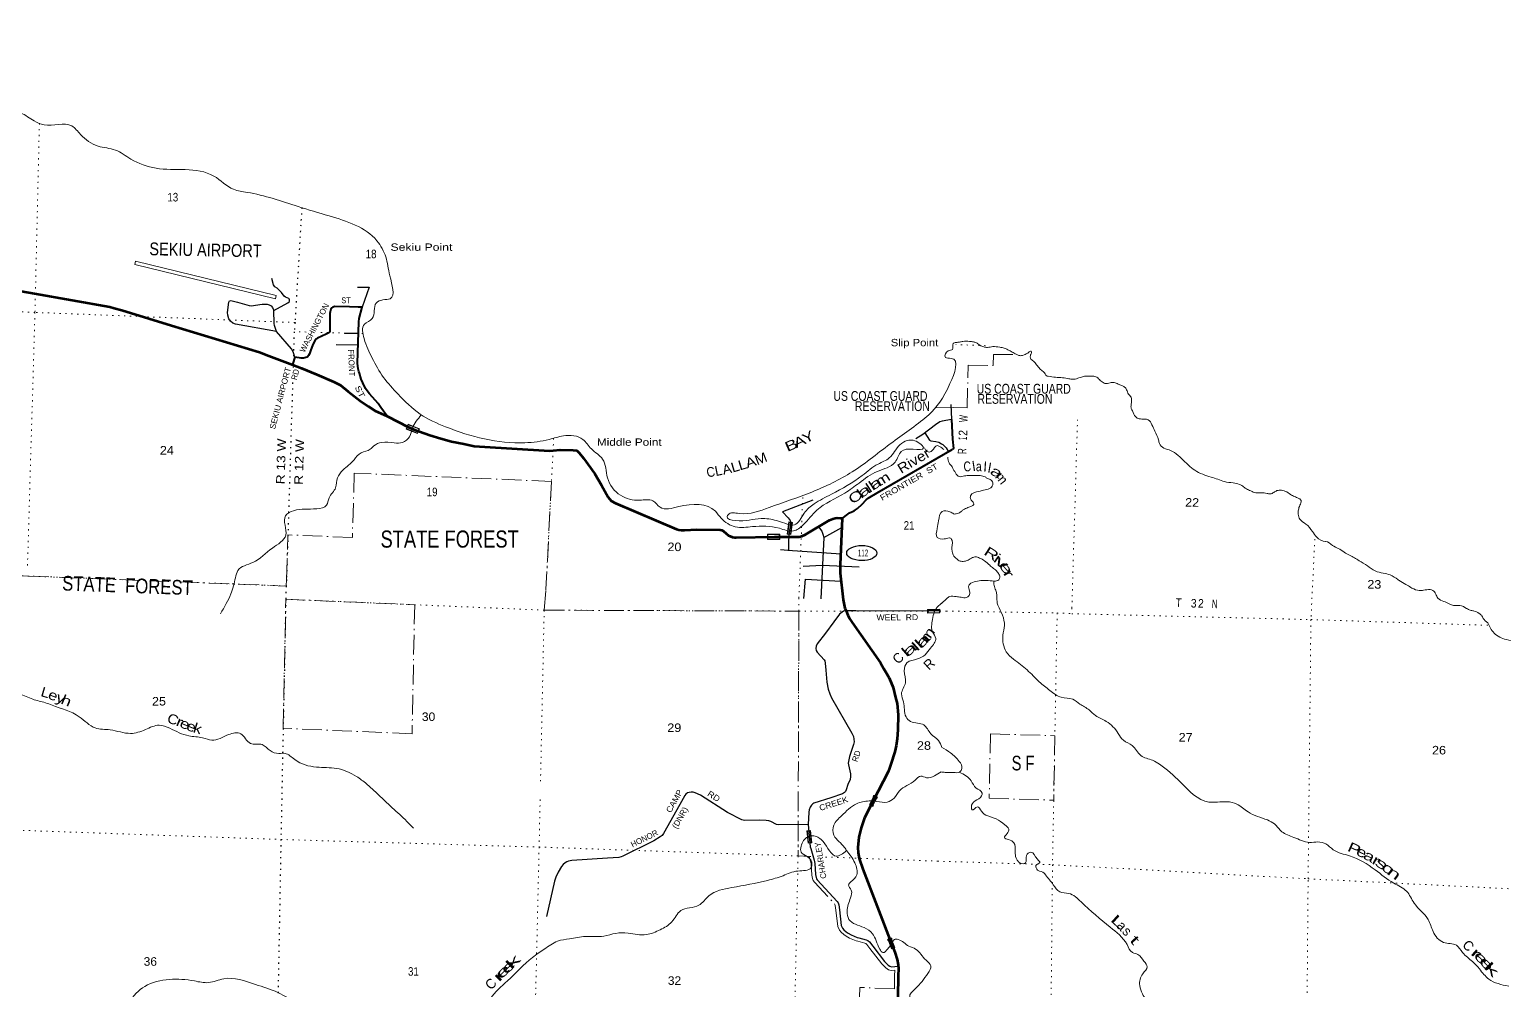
# Model space of a CAD drawing. Header units: feet. Extents: x -955330 to -733631, y 195788 to 387588.
# Drawn here: x -816808 to -786632, y 281840 to 301494 of the extents above; entities that cross this region are included whole.
import ezdxf
from ezdxf.enums import TextEntityAlignment as Align

# ---------------------------------------------------------------- set-up
doc = ezdxf.new("R2010")
doc.units = ezdxf.units.FT
doc.header["$LTSCALE"] = 80
doc.header["$PDMODE"] = 32
doc.header["$PDSIZE"] = 40
doc.linetypes.add('DOT_DASHED', pattern=[7.7, 5, -1.2, 0.3, -1.2])
doc.linetypes.add('DOTTED', pattern=[1.5, 0.3, -1.2])
for name, color, linetype, lineweight in [('17', 7, 'Continuous', 25), ('23', 7, 'Continuous', 70), ('26', 7, 'Continuous', 40), ('29', 7, 'Continuous', 25), ('30', 7, 'Continuous', 35), ('31', 7, 'Continuous', 13), ('36', 7, 'Continuous', 13), ('39', 7, 'Continuous', 13), ('41', 7, 'Continuous', 13), ('44', 7, 'DOT_DASHED', 13), ('59', 7, 'Continuous', 13), ('6', 7, 'DOTTED', 25), ('7', 7, 'DOTTED', 13)]:
    doc.layers.add(name, color=color, linetype=linetype, lineweight=lineweight)
doc.layers.add('27', color=7, linetype='Continuous')
doc.layers.add('42', color=7, linetype='Continuous')

msp = doc.modelspace()

# ---------------------------------------------------------------- linework, layer by layer
at = {"layer": '17'}
msp.add_ellipse((-799769.91, 290775.41), major_axis=(309.24, -1), ratio=0.500121, dxfattribs=at)
at = {"layer": '23'}
for points in [[(-818391.9, 296384.37), (-816707.36, 296088.96), (-815163.14, 295816.43), (-815076.62, 295789.79), (-814918.88, 295744.91), (-813904.33, 295432.96), (-812101.66, 294886.48), (-811909.48, 294811.78), (-811420.03, 294627.15)], [(-811420.03, 294627.15), (-811240.7, 294559.5), (-810928.61, 294427.75), (-810574.5, 294278.97), (-810441.05, 294214.81), (-810281.78, 294084.96), (-810039.43, 293894), (-809868.29, 293775.26), (-809728.92, 293688.7), (-809489.32, 293575.49), (-809487.2, 293574.42)], [(-809487.2, 293574.42), (-809047.54, 293352.08), (-808906.07, 293291.79), (-808821.4, 293260.51), (-808610.79, 293189.24), (-808387.6, 293118.86), (-808165.71, 293061.05), (-807918.62, 293009.43), (-807703.63, 292966.65), (-807595.14, 292954.36), (-806164.49, 292868.27), (-806085.04, 292872.91), (-805945.27, 292886.23), (-805676.04, 292884.5), (-805605.84, 292872.91), (-805552.06, 292829.4), (-805463.42, 292720.44), (-805231.67, 292400.34), (-805097.09, 292165.11), (-804960.69, 291919.73), (-804897.03, 291844.01), (-804813.9, 291793.41), (-803563.53, 291266.38), (-803517.68, 291252.97), (-803467.76, 291246.31), (-803396.49, 291246.77), (-803148.13, 291259.86), (-802668.3, 291247.96), (-802633.33, 291242.15), (-802602.55, 291226.33), (-802548.63, 291178.79), (-802496.89, 291137.26), (-802461.06, 291118.37), (-802417.02, 291102.3), (-802373.76, 291093.98), (-802342.57, 291091.68), (-801559.66, 291105.89), (-801053.38, 291105.58), (-801021.86, 291111.46), (-800998.57, 291121.45), (-800925.28, 291157.53), (-800429.48, 291446.49), (-800359.64, 291474.4), (-800314.71, 291489.39), (-800273.23, 291493.81), (-800208.71, 291492.49), (-800186.59, 291489.39), (-800170.6, 291481.59)], [(-800170.6, 291481.59), (-800211.16, 290542.48), (-800214.88, 290458.82), (-800214.64, 290364.67), (-800153.78, 289819.47)], [(-800153.78, 289819.47), (-800113.59, 289649.64), (-800091.22, 289589.21), (-800054.32, 289505.26), (-800021.08, 289437.05), (-799965.95, 289351.95), (-799386.29, 288526.21), (-799315.02, 288402.91), (-799276.99, 288338), (-799209.89, 288221.61), (-799129.36, 288020.16), (-799080.15, 287818.72), (-799048.83, 287693.37), (-799026.46, 287465.07), (-799028.69, 287158.43), (-799042.11, 286970.41), (-799068.96, 286831.64), (-799095.8, 286706.29), (-799172.76, 286453.12), (-799203.17, 286370.55), (-799230.01, 286298.93), (-799534.8, 285700.93)], [(-799534.8, 285700.93), (-799712.91, 285351.47), (-799784.06, 285149.71), (-799828.71, 284957.16), (-799847.66, 284749.59), (-799842.92, 284638.12), (-799820.99, 284520.27), (-799749.64, 284301.57), (-799163.67, 282778.29)], [(-799163.67, 282778.29), (-799096.54, 282603.78), (-799047.14, 282452.53), (-799026.45, 282343.89), (-799020.95, 282269.72), (-799021.86, 282120.17), (-799049.84, 280384.22)]]:
    msp.add_lwpolyline(points, dxfattribs=at)
at = {"layer": '26'}
msp.add_line((-797932.95, 293506.54), (-797910.1, 293108.8), dxfattribs=at)
for points in [[(-809487.2, 293574.42), (-809613.86, 293758.15), (-809671.49, 293839.65), (-809847.93, 294036.23), (-809893.36, 294094.86), (-809928.29, 294146.37), (-809985.13, 294257.63), (-810014.95, 294334.3), (-810054.48, 294458.31), (-810066.44, 294492.53), (-810079.31, 294547.73), (-810091.44, 294661.82), (-810066.66, 295505.82), (-810058.11, 295574.22), (-809995.64, 295809.01), (-810077.76, 295809.43), (-810259.05, 295818.21), (-810557.59, 295821.26), (-810576.25, 295817.75), (-810596.93, 295809.01), (-810616.7, 295792.91), (-810636.23, 295767.6), (-810647.96, 295739.55), (-810653.93, 295715.17), (-810659.91, 295679.76), (-810662.96, 295643.27), (-810657.66, 295457.11), (-810657.61, 295347.19), (-810661.03, 295309.68), (-810667.72, 295295.67), (-810679.68, 295284.63), (-810731.68, 295253.69), (-810909.99, 295171.94), (-810930.22, 295161.82), (-810944.01, 295150.78), (-810953.2, 295139.74), (-810966.99, 295119.51), (-811005.64, 295045.61), (-811056.93, 294912.09), (-811077.78, 294852.26), (-811096.74, 294816.55), (-811110.88, 294801.66), (-811131.1, 294787.86), (-811168.89, 294774.77), (-811201.9, 294766.7), (-811224.88, 294765.78), (-811245.84, 294767.53), (-811379.34, 294786.94), (-811414.28, 294652.62), (-811420.03, 294627.15)], [(-797910.1, 293108.8), (-797889.89, 292917.14), (-797917.72, 292895.94)], [(-797910.1, 293108.8), (-797889.89, 292917.14), (-797917.72, 292895.94)], [(-800170.6, 291481.59), (-800056.79, 291572.35), (-800022.78, 291595.35), (-799929, 291639.51), (-799895.89, 291657.91), (-799858.21, 291684.59), (-799760.41, 291776.16), (-799677.09, 291865.82), (-799640.97, 291897.03), (-799607.21, 291919.17), (-799457.42, 292005.4), (-797917.72, 292895.94)]]:
    msp.add_lwpolyline(points, dxfattribs=at)
at = {"layer": '29'}
for p, q in [((-810073.62, 295268.93), (-810360.04, 295273.18)), ((-810088.28, 295032.93), (-810532.72, 295037.34)), ((-800548.34, 291092.49), (-800178.43, 291300.3))]:
    msp.add_line(p, q, dxfattribs=at)
for points in [[(-811804.57, 295743.9), (-811807.44, 295743.11), (-811517.77, 295895.9), (-811493.54, 295919.77), (-811487.08, 295934.86), (-811482.77, 295960.73), (-811491.77, 295977.57), (-811497.85, 295986.6), (-811568.95, 296014.63), (-811595.69, 296034.15), (-811652.57, 296107.01), (-811740.91, 296195.24), (-811784.4, 296228.06), (-811799.48, 296243.15), (-811810.03, 296264.55), (-811849.99, 296397.25)], [(-810096.41, 296220.22), (-809857.12, 296218.78), (-809995.64, 295809.01)], [(-811750.76, 295311.66), (-812590.79, 295458.27), (-812648.34, 295482.12), (-812694.42, 295520.89), (-812728.05, 295572.67), (-812746.91, 295644), (-812751.75, 295699.87), (-812730.08, 295913.63), (-812710.82, 295939.17), (-812688.31, 295946.27), (-812553.32, 295908.63), (-812312.24, 295840), (-812269, 295838.83), (-812042.14, 295872.18), (-811984.76, 295872.34), (-811945.98, 295870.18), (-811902.89, 295859.4), (-811858.78, 295836.66), (-811833.95, 295803.35), (-811807.44, 295743.11)], [(-811750.76, 295311.66), (-811792.05, 295431.86), (-811801.63, 295477.81), (-811807.44, 295743.11)], [(-811379.34, 294786.94), (-811403.05, 294876.32), (-811415.96, 294907.03), (-811443.99, 294956.09), (-811750.76, 295311.66)], [(-797946.96, 293817.22), (-797932.95, 293506.54), (-798127.13, 293478.27), (-798174.53, 293461.02), (-798260.33, 293402.03), (-798519.12, 293204.54), (-798662.24, 293113.4)], [(-798481.52, 293233.23), (-798385.67, 293088.05), (-798372.75, 293077.27), (-798354.5, 293070.92), (-798250.58, 293056.71), (-798193.92, 293042.77), (-798136.05, 293011.81), (-798107.74, 292995.34), (-798076.01, 292963.03), (-798043.11, 292926.36), (-797995.49, 292850.96)], [(-800773.58, 291855.86), (-801392.11, 291622.23), (-801275.29, 291498.58), (-801237.14, 291439.85), (-801229.05, 291420.45), (-801225.82, 291399.97), (-801229.05, 291376.25), (-801257.06, 291190.84), (-801261.37, 291156.35), (-801267.45, 290985.91), (-801272.82, 290831.21)], [(-800658.23, 291313.17), (-800590.5, 291221.25), (-800583.25, 291205.93), (-800568.18, 291163.89), (-800548.34, 291092.49), (-800608.01, 289835.76)], [(-801434.28, 290844.82), (-801283.47, 290831.89), (-800201.66, 290762.55)], [(-800968.21, 290510.07), (-800583.23, 290527.05), (-799824.64, 290490.86)], [(-800954.25, 289848.2), (-800924.52, 290244.09), (-800196.57, 290202.76)], [(-798161.02, 289582.92), (-799894.9, 289591.35), (-799997.6, 289593.3), (-800080.3, 289595.56), (-800143.03, 289583.34), (-800200.98, 289544.85), (-800223.57, 289520.95), (-800344.13, 289367.55), (-800511.37, 289136.52), (-800686.18, 288917.8), (-800705.5, 288868.43), (-800709.39, 288821.64), (-800702.9, 288777.44), (-800684.56, 288746.4), (-800541.86, 288589.08), (-800528.84, 288566.87), (-800518.44, 288520.07), (-800507.5, 288380.45), (-800484.66, 288131.84), (-800454.79, 287989.75), (-800423.35, 287892.2), (-800387.25, 287810.37), (-799971.51, 287088.94), (-799941.7, 287020.07), (-799931.31, 286965.48), (-799928.71, 286910.89), (-799938.12, 286854.13), (-800021.51, 286610.6), (-800044.32, 286510.55), (-800046.92, 286471.55), (-800044.02, 286437.89), (-800000.73, 286253.19), (-799997.56, 286201.19), (-800007.95, 286141.4), (-800052.9, 286039), (-800088.49, 285925.62), (-800105.37, 285897.04), (-800124.86, 285873.63), (-800162.56, 285844.61), (-800402.45, 285764.84), (-800749.67, 285652.67), (-800772.5, 285640.46), (-800801.63, 285613.67), (-800828.9, 285574.68), (-800845.79, 285520.08), (-800853.17, 285469.42), (-800868.6, 285217.88)], [(-800868.6, 285217.88), (-801471.89, 285213.35), (-801512.98, 285220.35), (-801630.37, 285278.34), (-801669.34, 285291.34), (-801729.09, 285299.14), (-801867.11, 285307.17), (-802165.55, 285301.74), (-802196.73, 285304.34), (-802222.31, 285311.37), (-802517.8, 285463.02), (-803074.66, 285819.77), (-803177.46, 285865.87), (-803224.23, 285878.87), (-803263.16, 285879.64), (-803304.76, 285873.67), (-803335.94, 285863.27), (-803369.71, 285839.87), (-803392.22, 285810.79), (-803493.4, 285628.25), (-803828.76, 285035.18), (-803859.43, 284994.98), (-803895.8, 284963.78), (-804027.24, 284881.65), (-804660.9, 284568.63), (-804697.28, 284553.03), (-804742.57, 284543.46), (-804974.11, 284525.95), (-805704.61, 284480.5), (-805771.54, 284469.84), (-805807.91, 284456.84), (-805844.87, 284434.15), (-805880.65, 284399.65), (-805914.42, 284360.65), (-805982.53, 284242.59), (-806033.93, 284137.08), (-806059.57, 284061.36), (-806225.19, 283336.4)], [(-800868.6, 285217.88), (-800825.01, 284763.59), (-800814.6, 284728.48), (-800743.34, 284486.54), (-800734.08, 284423.03), (-800716.14, 284193.45), (-800705.5, 284131.87), (-800696.41, 284108.47), (-800680.09, 284083.55), (-800270.94, 283642.37), (-800254.75, 283617.13), (-800239.17, 283575.54), (-800227.2, 283469.75), (-800189.02, 283148.13), (-800165.12, 283097.21), (-800136.54, 283063.41), (-800092.38, 283021.82), (-800050.81, 282993.22), (-799985.86, 282959.43), (-799863.75, 282907.43), (-799832.89, 282899.98), (-799681.83, 282859.34), (-799645.53, 282842.44), (-799614.35, 282813.85), (-799544.25, 282726.35), (-799304.99, 282413.03), (-799231.14, 282340.71), (-799192.17, 282314.71), (-799162.42, 282306.11), (-799024.38, 282315.95)]]:
    msp.add_lwpolyline(points, dxfattribs=at)
at = {"layer": '31'}
for p, q in [((-801295.49, 291163.99), (-801265.83, 291412.2)), ((-801265.83, 291412.2), (-801191.36, 291403.33)), ((-798422.89, 289618.85), (-798172.94, 289624.23)), ((-798172.94, 289624.23), (-798171.33, 289549.23)), ((-800818.3, 285092.93), (-800793.98, 284844.11)), ((-800793.98, 284844.11), (-800868.62, 284836.81))]:
    msp.add_line(p, q, dxfattribs=at)
for points in [[(-801191.36, 291403.33), (-801221.01, 291155.09), (-801295.49, 291163.99)], [(-798171.33, 289549.23), (-798421.28, 289543.87), (-798422.89, 289618.85)], [(-800868.62, 284836.81), (-800892.94, 285085.63), (-800818.3, 285092.93)]]:
    msp.add_lwpolyline(points, dxfattribs=at)
for points in [[(-801286.59, 291170.98), (-801258.83, 291403.3), (-801200.25, 291396.33), (-801228, 291163.98)], [(-798413.45, 289552.04), (-798414.72, 289611.01), (-798180.77, 289616.06), (-798179.51, 289557.07)], [(-800861.43, 284845.55), (-800884.19, 285078.44), (-800825.48, 285084.18), (-800802.72, 284851.29)]]:
    msp.add_lwpolyline(points, close=True, dxfattribs=at)
at = {"layer": '36'}
for p, q in [((-811755.62, 296046.95), (-814635.16, 296751.01)), ((-811772.75, 295981.19), (-811755.62, 296046.95))]:
    msp.add_line(p, q, dxfattribs=at)
msp.add_lwpolyline([(-811772.75, 295981.19), (-814652.28, 296685.26), (-814635.16, 296751.01)], dxfattribs=at)
at = {"layer": '39'}
msp.add_line((-799118.57, 282847.26), (-799205.1, 282714.93), dxfattribs=at)
msp.add_lwpolyline([(-799616.63, 285703.68), (-799534.8, 285700.93), (-799460.82, 285692.17)], dxfattribs=at)
for points in [[(-824657.91, 304786.52), (-824400.9, 304855.88), (-824120.16, 304777.03), (-823827.07, 304703.79), (-823598.88, 304529.97), (-823205, 304089.73), (-822871.03, 303891.88), (-822330.49, 303670.35), (-822079.58, 303416.98), (-821701.6, 303211.47), (-821389.74, 303060.84), (-821415.86, 302970.96), (-821419.42, 302843.93), (-821250.62, 302694.47), (-820982.49, 302420.29), (-820931.67, 302200.44), (-820867.43, 302056.81), (-820655.73, 301966.35), (-820288.17, 301753.14), (-820291.04, 301595.8), (-820202.85, 301217.15), (-819972.6, 300768.74), (-819656.61, 300482.73), (-818945.92, 300188.4), (-818155.11, 300020.34), (-817929.34, 300066.62), (-817650.79, 299983.81), (-817397.18, 299883.75), (-816990.27, 299786.18), (-816709.31, 299620.53), (-816509.15, 299542.6), (-815941.74, 299519.92), (-815763.94, 299345.92), (-815405.58, 299106.8), (-815050.38, 299025.24), (-814733.9, 298842.15), (-814218.1, 298653.82), (-813618.67, 298625.95), (-813033.89, 298493.64), (-812632.59, 298222.69), (-812353.15, 298160.03), (-811307.69, 297869.67), (-810675.17, 297677.09), (-809695.79, 297167.1), (-809514.74, 296837.55), (-809430.93, 296450.99), (-809425.3, 295982.5), (-809575.55, 295957.69), (-809709.36, 295893.93), (-809791.76, 295578.01), (-809952.12, 295460.72), (-809959, 295166.28), (-809793.21, 294764.62), (-809560.57, 294370.62), (-809263.06, 294030.78), (-808811.42, 293620.74), (-808288.75, 293359.49), (-806668.45, 293032.05), (-806167.49, 293102.63), (-805878.19, 293172.84), (-805478.18, 293101.76), (-805305.38, 292905.73), (-805074.57, 292699.52), (-804974.66, 292312.37), (-804708.05, 291957.51), (-804317.34, 291858.51), (-804047.94, 291842.64), (-803900.39, 291714.15), (-803516.88, 291726.43), (-802767.25, 291630.51), (-802646.57, 291486.84), (-802359.92, 291312.91), (-802009.05, 291316.28), (-801456.95, 291281.73), (-801170.43, 291226.94), (-800969.38, 291353.12), (-800688.02, 291655.74), (-800117.06, 292002.45), (-799826.34, 292208.98), (-799447.88, 292448.26), (-799088.78, 292639.06), (-798960.4, 292854.4), (-798716.43, 292902.04), (-798503.72, 292926.59), (-798592.04, 293026.69), (-798839.63, 293080.11), (-798988.6, 292992.68), (-799206.07, 292722.05), (-799435.29, 292597.17), (-799760.02, 292362.74), (-800391.59, 291980.02)], [(-800391.59, 291980.02), (-800746.97, 291781.21), (-800948.79, 291592.57), (-801149.36, 291353.39), (-801347.4, 291387.11), (-801515.94, 291441.9), (-801832.4, 291483.44), (-802362.4, 291440.16), (-802526.07, 291522.82), (-802506.27, 291560.45), (-802281.39, 291586.58), (-801665.35, 291707.47), (-800794.76, 292024.97), (-799964.29, 292438.81), (-799137.32, 293048.56), (-798399.26, 293607.05), (-797964.18, 294243.18), (-797939.42, 294761.02), (-798057.45, 294781.47), (-798001.12, 294916.67), (-797913.26, 294943.75), (-797899.9, 295064.37), (-797837.57, 295087.31)], [(-797837.57, 295087.31), (-797766.73, 295093.92), (-797701.78, 295107.79), (-797635.11, 295113.49), (-797564.77, 295108.94), (-797484.58, 295097.95), (-797422.86, 295077.5), (-797391.24, 295060.16), (-797350, 295030.31), (-797274.62, 294997.22), (-797198.46, 294986.38), (-797089.18, 295000.67), (-796946.56, 294989.47), (-796852.5, 294971.9), (-796753.49, 294923.78), (-796670.49, 294878.26), (-796585.34, 294836.71), (-796519.6, 294816.11), (-796477.06, 294822.68), (-796421.96, 294842.98), (-796354.07, 294883.08), (-796304.86, 294907.64), (-796298.02, 294872.96), (-796318.13, 294816.97), (-796317.91, 294766.32), (-796253.66, 294703.24), (-796189.78, 294630.05), (-796124.23, 294546.67), (-796059.7, 294491.69), (-796026.5, 294462.14), (-795990.28, 294404.12), (-795952.34, 294394.65), (-795803.97, 294375.13), (-795659.26, 294365.88), (-795531.15, 294343.04), (-795454.99, 294332.19), (-795349.52, 294352.7), (-795249.66, 294385.57), (-795166.6, 294398.79), (-795082.03, 294397.77), (-795021.75, 294393.57), (-794940.27, 294362.28), (-794905.27, 294326.59), (-794866.18, 294292.78), (-794791.3, 294245.52), (-794687.99, 294262.06), (-794603.21, 294267.11), (-794521.8, 294233.8), (-794448.22, 294206.84), (-794388.94, 294174.33), (-794348.62, 294118.19), (-794309.44, 294029.68), (-794257.34, 293965.02), (-794254.3, 293823.12), (-794256.73, 293754.34), (-794230.85, 293688.59), (-794162.79, 293562.59), (-794093.59, 293525.67), (-793983.08, 293517.64), (-793907.06, 293502.75), (-793830.02, 293402.75), (-793772.3, 293269.02), (-793695.82, 293096.12), (-793685.33, 293051.19), (-793614.61, 292943.31), (-793477.65, 292885.72), (-793370.8, 292831.24), (-793223.92, 292712.53), (-793087.6, 292580.01), (-792952.5, 292469.83), (-792790.25, 292387.02), (-792618.95, 292332.24), (-792481.64, 292284.77), (-792346.34, 292237.36), (-792168, 292210.69), (-792040.18, 292179.76), (-791988.66, 292155.62), (-791918.02, 292102.45), (-791830.93, 292058.8), (-791729.76, 292014.65), (-791625.15, 292010.89), (-791534.69, 292005.61), (-791472.61, 291995.27), (-791408.52, 291984.86), (-791336.89, 292016.72), (-791271.15, 292052.84), (-791176.17, 292061.57), (-791068.68, 292025.3), (-790970.23, 291960.99), (-790890.98, 291923.7), (-790803.82, 291882.08)], [(-808787.71, 293603.44), (-808966.48, 293335.49), (-809031.79, 293156.35), (-809169.48, 293040.34), (-809341.16, 293032.46), (-809600.76, 293041.91), (-809761.27, 292967.01), (-809834.8, 292899.05), (-810019.28, 292829.06), (-810164.77, 292682.97), (-810391.76, 292471.22), (-810503.39, 292315.82), (-810540.5, 292113.31), (-810676.58, 291906.32), (-810727.57, 291754.77), (-810928.33, 291681.34), (-811401.71, 291642.06), (-811567.66, 291535.06), (-811560.68, 291143.23), (-811836.33, 290878.75), (-812234.33, 290582.39), (-812541.79, 290420), (-812592.08, 290270.5)], [(-798488.78, 292931.8), (-798412.58, 292844.55), (-798328.75, 292871.77), (-798229.38, 292977.15), (-798176.99, 292957.09), (-798093.32, 292893.25)], [(-798010.59, 292740.6), (-797982.99, 292621.01), (-797930.5, 292558.79)], [(-797963.92, 291620.02), (-797926.38, 291601.61), (-797888.94, 291577.98), (-797818.24, 291583.54), (-797769.25, 291602.03), (-797740.37, 291621.25), (-797692.59, 291662.07), (-797596.4, 291705.19), (-797520.74, 291736.9), (-797477.21, 291771.8), (-797499.42, 291827.28), (-797538.09, 291873.24), (-797543.56, 291946.35), (-797515.91, 291987.89), (-797460.52, 292016.28), (-797308.13, 292053.33), (-797184.2, 292083.31), (-797128.88, 292109.68), (-797085.64, 292193.19), (-797123.3, 292267.46), (-797194.51, 292304.46), (-797245.89, 292332.64), (-797345.55, 292362.56), (-797468.41, 292362.93), (-797615.49, 292362.14), (-797721.34, 292342.38), (-797778.42, 292340.7), (-797835.51, 292392.75), (-797895.95, 292491.8), (-797930.5, 292558.79)], [(-790803.82, 291882.08), (-790776.8, 291848.7), (-790802.36, 291752.4), (-790829.78, 291660.21), (-790835.01, 291569.25), (-790802.3, 291468.82), (-790680.93, 291369.26), (-790545.25, 291218.54), (-790456.86, 291097.88), (-790278.51, 291014.49), (-790272.47, 291014.28), (-790132.43, 290930.24), (-790015.66, 290871.35), (-789891.56, 290791.94), (-789782.84, 290733.34), (-789587.46, 290618.96), (-789419.96, 290513.68), (-789258.5, 290408.62), (-789092.88, 290364.18), (-788951.19, 290326.67), (-788795.4, 290231.94), (-788734.39, 290191.26), (-788602.1, 290115.61), (-788507.4, 290059.54), (-788356.14, 290007.51), (-788269.28, 290014.51), (-788135.93, 290025.92), (-788082.04, 290011.83), (-788018.3, 289934.59), (-787976.82, 289854.1), (-787854.38, 289784.88), (-787747.25, 289738.49), (-787675.82, 289707.56), (-787593.55, 289698.52), (-787525.01, 289700.11), (-787388.05, 289642.52), (-787312.82, 289605.38), (-787244.85, 289590.78), (-787133.83, 289540.2), (-787084.82, 289501.97), (-787048.82, 289437.89), (-786954.69, 289349.45)], [(-797963.92, 291620.02), (-798123.29, 291628.99), (-798198.2, 291437.94), (-798225.49, 291275.44), (-798227.32, 291095.86), (-798083.58, 291064.39), (-797981.45, 291086.42)], [(-797981.45, 291086.42), (-797971.09, 291087.28), (-797922.25, 291034.32), (-797914.48, 290969.22), (-797927.68, 290880.58), (-797916.17, 290807.24), (-797885.19, 290714.98), (-797826.84, 290656.17), (-797757.93, 290611.15), (-797669.41, 290607.97), (-797594.04, 290631.59), (-797503.66, 290681), (-797442.67, 290697.03), (-797360.9, 290673.84), (-797254.19, 290615.31), (-797150.64, 290524.48), (-797076.34, 290461.05), (-796996.14, 290393.34), (-796952.37, 290320.88), (-796943.74, 290280.06), (-796965.72, 290228.18), (-797008.82, 290205.43), (-797099.5, 290204.64), (-797266.26, 290216.72), (-797401.84, 290199.31), (-797536.33, 290155.54), (-797578.21, 290110.46), (-797564.11, 289996.53), (-797573.43, 289903.69), (-797629.18, 289865.18), (-797737.81, 289869.09), (-797838.05, 289882.83), (-797975.09, 289883.12), (-798026.8, 289847.02)], [(-812592.08, 290270.5), (-812685.21, 289937.31), (-812781.13, 289740.57), (-812899.69, 289530.38)], [(-796985.61, 289705.59), (-796995.03, 289746.63), (-797005.39, 289903.5), (-797020.42, 289991.14), (-797053.28, 290087.52), (-797063.56, 290138.53), (-797069.6, 290203.69)], [(-798136.08, 289746.19), (-798247.75, 289640.81), (-798296.2, 289531.21), (-798327.6, 289380.05), (-798340.95, 289239.36), (-798321.67, 289164.24), (-798254.36, 289029.27), (-798364.5, 288828.91), (-798474.21, 288693.04), (-798630.33, 288606.87), (-798844.4, 288530.44), (-798900.93, 288364.81), (-798875.98, 288120.23), (-798957.04, 287890.81), (-798914.91, 287728.36), (-798864.03, 287424.58), (-798771.09, 287329.18), (-798498.28, 287256.78), (-798358.23, 287077.39), (-798200.59, 286937.79), (-798129.5, 286797.42)], [(-796985.78, 289706.11), (-796850.49, 289293.13), (-796881.75, 289094.29), (-796811.14, 288754.35), (-796661.24, 288603.42), (-796386.76, 288383.29), (-796135.3, 288139.75), (-795917.79, 287962.1), (-795684.83, 287822.27), (-795452.38, 287781.44), (-795302.56, 287685.06), (-795115.34, 287563.06), (-794986.37, 287447.23), (-794764.7, 287330.04), (-794519.5, 287080.67), (-794413.54, 286941.45), (-794231.86, 286833.79), (-794055.62, 286629.38), (-793817.06, 286533.78), (-793676.73, 286453.9), (-793248.19, 286086.72), (-792667.89, 285677.63), (-792294.64, 285684.17), (-792092.68, 285636.37), (-791862.45, 285476.44), (-791465.08, 285310.39), (-791322.74, 285230.43), (-791169.1, 285071.29), (-790927.22, 284955.37), (-790602.2, 284852.57), (-790432.55, 284860.5), (-790268.64, 284820.16), (-790117.6, 284701.5), (-789783.3, 284576.14), (-789259.12, 284290.31), (-788879.64, 284017.85), (-788615.38, 283850.61), (-788462.66, 283608.67), (-788174.22, 283270.86), (-788073.93, 283028.82), (-787862.09, 282804.92), (-787598.07, 282744.75), (-787470.25, 282596.65), (-787269.07, 282413.54), (-787125.28, 282260.81), (-786933.01, 282053.78), (-786526.87, 281907.61)], [(-786954.69, 289349.45), (-786826.78, 289138.34), (-786573.47, 289003.82), (-786191.86, 288905.01), (-785938.6, 288711.91), (-785754.25, 288565.78), (-785619.62, 288552.77), (-785440.04, 288556.3), (-785224.57, 288491.85), (-785129.4, 288389.38), (-784974.75, 288201.92), (-784714.09, 288046.93), (-784496.75, 287978.37), (-784271.51, 288018.61), (-784139.39, 287991.55), (-783903.19, 287885.94), (-783582.49, 287718.66), (-783245.95, 287542.71), (-783195.24, 287437.83), (-783225.21, 287331.87), (-783225.06, 287279.34), (-783143.93, 287235.97), (-782975.41, 287155.06), (-782619.67, 286952.15), (-782368.74, 286864.18), (-782162.33, 286828.35), (-781968.13, 286732.35), (-781570.54, 286572.36), (-781322.03, 286359.23), (-781132.64, 286128.07), (-780964.83, 285970.42), (-780776.16, 285832.21), (-780518.05, 285832.86), (-780291.79, 285788.22), (-780163.84, 285700.71), (-780024.29, 285542.08), (-779749.81, 285265.38), (-779651.77, 285187.05), (-779581.13, 285075.38), (-779308.17, 284869.44), (-779070.82, 284739.55), (-779068.8, 284739.48), (-778877.11, 284572.88), (-778770.16, 284518.46), (-778615.54, 284500.68), (-778498.88, 284435.81), (-778341.87, 284371.48), (-778258.14, 284287.61), (-778111.57, 284270.12), (-777944.07, 284217.53), (-777859.34, 284161.91), (-777665.86, 284045.74), (-777353.78, 283862.61), (-777272.28, 283772.77), (-777100.02, 283627.08), (-776901.81, 283587.5), (-776692.88, 283565.71), (-776488.84, 283519.86), (-776351.61, 283409.79), (-776237.31, 283278.35), (-776038.72, 283135.73), (-775897.25, 283088.13), (-775598.18, 282879.22), (-775384.43, 282822.91), (-775192.26, 282783.56), (-775048.97, 282616.71), (-774852.41, 282530.73), (-774645.62, 282391.85), (-774512.75, 282158.72), (-774368.09, 281917.08), (-774274.22, 281834.86), (-774189.93, 281823.69), (-774110.73, 281725.85), (-773940.78, 281628.73), (-773663.75, 281650.91), (-773396.21, 281576.47), (-773035.72, 281393.59), (-772710.34, 281187.75), (-772580.87, 281086.05), (-772415.88, 281019.41), (-772189.46, 280922.24), (-771966.08, 280853.46), (-771712.97, 280712.89), (-771551.28, 280553.45), (-771438.13, 280446.28), (-771266.18, 280462.21), (-771088.26, 280475.9), (-770997.49, 280420.05), (-771005.37, 280254.69), (-770995.35, 280082.62), (-770834.23, 279963.6)], [(-820051.03, 288458.86), (-819585.55, 288402.1), (-819132.35, 288259.98), (-818869.21, 288091.13), (-818394.67, 287928.24), (-818030.05, 287837.05), (-817922.7, 287803.71), (-817663.42, 287745.81), (-817468.26, 287800.62), (-817268.67, 287919.78), (-816742.83, 287783.62), (-816482.15, 287709.55), (-816347.28, 287659.29), (-815790.94, 287425.51), (-815461.77, 287194.28), (-815157.46, 287157.24), (-814739.92, 287082.66), (-814435.29, 287160.49), (-814150.29, 287250.98), (-813933.43, 287188.27), (-813547.13, 287031.96), (-813263.06, 286991.48), (-813073.79, 286943.67), (-812733.56, 287058.76), (-812483.52, 287075.7), (-812283.81, 286878.45), (-812047.42, 286853.46), (-811883.14, 286729.8), (-811702.29, 286672.15), (-811577.5, 286674.58), (-811379.14, 286547.91), (-810932.42, 286393.89), (-810523.18, 286365.9), (-810115.01, 286202.92), (-809907.67, 286047.77), (-809381, 285560.91), (-809081.78, 285282.18), (-808948.25, 285143.28)], [(-798135.87, 286801.55), (-797953.29, 286683.16), (-797773.9, 286510.95), (-797718.5, 286367.51), (-797771.63, 286290.68), (-797888.86, 286282.85), (-798060.17, 286285.08), (-798153.87, 286295.91)], [(-798146.71, 286295.08), (-798282.27, 286212.61), (-798444.6, 286175), (-798559.98, 286208.57), (-798677.69, 286127.34), (-798848.85, 286015.41), (-798999.7, 285908.94), (-799110.02, 285756.95), (-799247.83, 285676.3), (-799460.82, 285692.17)], [(-797772.8, 286289.51), (-797529.96, 286112.14), (-797428.32, 285965), (-797306.97, 285861.57), (-797317.11, 285803.36), (-797451.72, 285703.25), (-797527, 285570.66), (-797512.68, 285519.63), (-797403.73, 285578.26), (-797322.16, 285490.44), (-797192.48, 285394.79), (-797017.28, 285331.81), (-796840.19, 285208.16), (-796762.51, 285124.52), (-796796.01, 285032.82), (-796851.3, 284952.02), (-796764.13, 284908.43), (-796655.45, 284845.87), (-796627.8, 284659.01), (-796610.16, 284531.1), (-796469.11, 284414.83), (-796420.07, 284433.24), (-796400.6, 284584.03), (-796307.48, 284651.32), (-796175.49, 284507.11), (-796123.41, 284440.56), (-796204.31, 284376.86), (-796169.2, 284286.69), (-796034.34, 284223.17), (-796005.42, 284185.75), (-795849.19, 283986.11), (-795715.25, 283839.8), (-795532.93, 283806.86), (-795280.91, 283636.03), (-794686.35, 283117.33), (-794340.15, 282759.23), (-794230.88, 282599.68), (-794115.45, 282557.07), (-793993.31, 282419.28), (-793926.77, 282305.74), (-794018.51, 282163.65), (-794079.53, 281921.46), (-794025.06, 281751.8), (-793854.22, 281509.19), (-793715.75, 281376.86), (-793515.81, 281329.14), (-793372.89, 281208.77), (-793332.88, 281029.53), (-793303.35, 280782), (-793149.85, 280618.82), (-792879.42, 280455.4), (-792687.57, 280236.27), (-792547.17, 280101.84), (-792592.81, 279952.01), (-792629.61, 279824.07), (-792513.52, 279686.49), (-792391.45, 279546.68), (-792372.81, 279447.01), (-792233.91, 279326.79), (-791934.18, 279022.9), (-791748.32, 278862.58), (-791620.81, 278876.09), (-791545.31, 278958.17), (-791516.92, 279019.75), (-791435.58, 279039), (-791326.54, 278986.52), (-791326.47, 278988.54), (-791231.6, 278934.57), (-791200.29, 278737.47), (-791151.15, 278644.77), (-791062.84, 278633.46), (-790940.29, 278620.89), (-790795.42, 278498.42), (-790750.03, 278413.94), (-790777.48, 278265.46), (-790781.14, 278219.13), (-790735.46, 278142.72), (-790726.4, 278131.09)], [(-799616.63, 285703.68), (-799878.57, 285644.2), (-800185.64, 285395.14), (-800341.61, 285206.18), (-800339.4, 284998.54), (-800121.57, 284748.37), (-800076.11, 284677.95)], [(-800079.62, 284683.39), (-800293.23, 284569.94), (-800562.13, 284868.09), (-800749.65, 284986.12), (-800876.06, 284965.04), (-801011.59, 284774.17), (-801010.28, 284649.17), (-800884.74, 284564.92), (-800789.68, 284398.09), (-800808.64, 284336.97), (-801077.03, 284266.18), (-801382.35, 284170.23), (-801701.8, 284072.67), (-802429.37, 283926.49), (-802902.47, 283754.79), (-803104.73, 283565.16), (-803474.94, 283454.97), (-803658.63, 283224.5), (-803897.99, 283064.17), (-804179.35, 282963.49), (-804554.36, 282992.5), (-804805.88, 282989.71), (-805049.32, 282934.29), (-805421.76, 282924.94), (-805753.31, 282880.13), (-805996.6, 282828.74), (-806270.27, 282665.37), (-806509.94, 282496.98), (-807020.71, 282020.04), (-807376.62, 281649.45), (-807660.52, 281161.9), (-807935.71, 280958.27), (-808374.2, 280797.66), (-808795.65, 280821.97), (-809420.53, 281051.69), (-809886.52, 281121.63), (-810383.7, 281271.07), (-810905.14, 281310.37), (-811308.87, 281537.71), (-811726.13, 281779.56), (-812184.53, 281944), (-812831.82, 282059.5), (-813142.48, 281981.84), (-813432.89, 282014.45), (-813946.53, 282047.47), (-814446.69, 281904.77), (-814764.77, 281577.43), (-814875.75, 281248.11), (-814924.36, 280759.79), (-815011.01, 280435.81), (-815243.4, 280247.06), (-815735.41, 279787.71), (-815991.33, 279295.32), (-816167.16, 278846.97), (-816457.42, 278403.94), (-816535.62, 278037.4), (-816501.71, 277816.74), (-816420.16, 277632.99)], [(-800077.87, 284680.59), (-799912.28, 284431.93), (-799873.26, 284186.95), (-799991.16, 284047.27), (-800039.88, 283982.18), (-799985.64, 283873.79), (-799999.61, 283717), (-800070.37, 283440.93), (-800032.33, 283276.58), (-799722.99, 283106.39), (-799550.67, 282982.49), (-799403.66, 282667.86), (-799336.98, 282595.01), (-799238.54, 282673.15), (-799205.1, 282714.93)], [(-799118.57, 282847.26), (-799100.65, 282862.63), (-799026.16, 282864.5), (-798804.07, 282727.07), (-798667.58, 282666.68), (-798454.94, 282438.83), (-798354.72, 282323.06), (-798416.83, 282169.68), (-798678.2, 281852.78), (-798788.83, 281692.75), (-798678.41, 281580.72), (-798529.46, 281370.83), (-798540.14, 281034.58), (-798510.98, 280741.51), (-798622.35, 280402.12), (-798842.45, 280325.87), (-798977.91, 280356.79)]]:
    msp.add_spline(points, degree=3, dxfattribs=at)
at = {"layer": '41'}
msp.add_line((-798137.42, 289743.58), (-798026.8, 289847.02), dxfattribs=at)
at = {"layer": '44'}
for p, q in [((-797887.09, 293752.03), (-798268.54, 293746.85)), ((-806122.96, 292241.9), (-810158.42, 292411.6)), ((-806122.96, 292241.9), (-806235.37, 290038.48)), ((-811546.14, 290231.08), (-811517.94, 291147.6)), ((-806271.53, 289605.82), (-806235.37, 290038.48)), ((-808922.96, 289717.32), (-808976.77, 287077.25)), ((-808976.77, 287077.25), (-811615.06, 287188.19)), ((-797136.17, 287075.36), (-797160.28, 285755.47)), ((-797136.17, 287075.36), (-795816.7, 287034.51)), ((-795816.7, 287034.51), (-795840.81, 285714.63)), ((-797160.28, 285755.47), (-795840.81, 285714.63))]:
    msp.add_line(p, q, dxfattribs=at)
for points in [[(-797887.09, 293752.03), (-797615.14, 293749.58), (-797591.53, 294619.81), (-797080.82, 294612.45), (-797074.54, 294841.45), (-796666.83, 294839.85)], [(-810158.42, 292411.6), (-810199.02, 291092.14), (-811517.94, 291147.6)], [(-819453.3, 290414.77), (-816815.21, 290303.58), (-811554.95, 290100.15), (-811546.14, 290231.08)], [(-811615.06, 287188.19), (-811561.25, 289828.26), (-808922.96, 289717.32)], [(-806271.53, 289605.82), (-801058.58, 289587.18), (-801073.93, 284573.45), (-800844.63, 284564.95)], [(-800844.63, 284564.95), (-800816.79, 284470.45), (-800808.66, 284414.69), (-800790.64, 284184.12), (-800778.13, 284111.71), (-800763.47, 284073.97), (-800739.37, 284037.18), (-800330.47, 283596.26), (-800322.19, 283583.35), (-800312.65, 283557.9), (-800301.7, 283461.11), (-800262.07, 283127.24), (-800228.8, 283056.36), (-800191.06, 283011.73), (-800139.62, 282963.29), (-800089.52, 282928.82), (-800017.91, 282891.56), (-799887.4, 282835.99), (-799851.44, 282827.3), (-799707.59, 282788.6), (-799687.68, 282779.33), (-799669.28, 282762.46), (-799603.33, 282680.14), (-799361.32, 282363.22), (-799278.6, 282282.22), (-799224.14, 282245.88), (-799170.41, 282230.35), (-799096.16, 282235.64)], [(-799096.16, 282235.64), (-799096.86, 282121), (-799101.21, 281850.85)], [(-799101.21, 281850.85), (-799811.6, 281883.75), (-799868.52, 279243.56)]]:
    msp.add_lwpolyline(points, dxfattribs=at)
at = {"layer": '59'}
for p, q in [((-799520.58, 285805.92), (-799611.38, 285627.72)), ((-799517.08, 285795.16), (-799468.97, 285770.64)), ((-799611.38, 285627.72), (-799549.01, 285595.94)), ((-799232.25, 282859.05), (-799166.91, 282884.19)), ((-799232.25, 282859.05), (-799160.43, 282672.39)), ((-799166.91, 282884.19), (-799095.09, 282697.53)), ((-799160.43, 282672.39), (-799095.09, 282697.53))]:
    msp.add_line(p, q, dxfattribs=at)
for points in [[(-809057.28, 293410.9), (-808824.52, 293319.68), (-808862.83, 293221.93), (-809095.6, 293313.15)], [(-809052.75, 293400.53), (-808834.88, 293315.15), (-808867.35, 293232.29), (-809085.23, 293317.67)], [(-801699.85, 291158.71), (-801449.86, 291160.78), (-801448.99, 291055.78), (-801698.98, 291053.71)], [(-801691.78, 291150.78), (-801457.78, 291152.71), (-801457.05, 291063.7), (-801691.05, 291061.77)]]:
    msp.add_lwpolyline(points, close=True, dxfattribs=at)
for points in [[(-809085.23, 293317.67), (-809052.75, 293400.53), (-809085.23, 293317.67)], [(-799552.51, 285606.7), (-799600.62, 285631.22), (-799517.08, 285795.16)], [(-799520.58, 285805.92), (-799458.21, 285774.14), (-799549.01, 285595.94)], [(-799171.5, 282873.85), (-799105.43, 282702.12), (-799155.84, 282682.73), (-799221.91, 282854.46)]]:
    msp.add_lwpolyline(points, dxfattribs=at)
for p in [(-799517.08, 285795.16), (-799468.97, 285770.64), (-799552.51, 285606.7), (-799221.91, 282854.46), (-799171.5, 282873.85)]:
    msp.add_point(p, dxfattribs=at)
at = {"layer": '6'}
msp.add_line((-811422.03, 294264.81), (-811546.14, 290231.08), dxfattribs=at)
for points in [[(-811234.73, 297848.71), (-811371.67, 295494.23), (-811389.96, 295307.18), (-811412.57, 294572.2)], [(-811546.14, 290231.08), (-811554.95, 290100.15), (-811561.25, 289828.26), (-811661.45, 284911.75), (-811757.35, 279684.75), (-811937.52, 275046.7), (-811980.56, 274443.36), (-812206.89, 269808.69), (-812210.79, 269175.99), (-812436.01, 264464.7), (-812468.61, 263871.13), (-812718.5, 259198.86), (-812741.17, 258496.17), (-812962.17, 253895.6), (-813170.15, 248631.59)]]:
    msp.add_lwpolyline(points, dxfattribs=at)
at = {"layer": '7'}
for p, q in [((-811146.69, 295300.36), (-811389.96, 295307.18)), ((-809979.44, 295267.64), (-810902.51, 295293.51)), ((-797237.55, 295020.19), (-797843.03, 295044)), ((-795469.11, 289651.89), (-795353.46, 293500.11)), ((-806078.01, 293123.1), (-806235.37, 290038.48)), ((-801057.77, 289851.92), (-800976.74, 291948.43)), ((-790572.31, 289477.8), (-790492.35, 291119.41)), ((-801058.58, 289587.18), (-798036.1, 289587.2)), ((-795469.11, 289651.89), (-795472.88, 289533.6)), ((-800510.76, 284552.57), (-798219.28, 284467.62))]:
    msp.add_line(p, q, dxfattribs=at)
for points in [[(-816605.45, 299576.12), (-816695.9, 295702.18), (-816852.05, 290424.77)], [(-811371.67, 295494.23), (-816695.9, 295702.18), (-822014.63, 295897.82), (-822070.05, 295900.43)], [(-811554.95, 290100.15), (-816815.21, 290303.58), (-821815.19, 290514.31), (-828089.74, 290802.75)], [(-806235.37, 290038.48), (-806271.53, 289605.82), (-806348.4, 286011.08)], [(-801058.58, 289587.18), (-806271.53, 289605.82), (-811561.25, 289828.26)], [(-801057.77, 289851.92), (-801073.93, 284573.45), (-801187.51, 279304.64), (-801444.4, 273812.33), (-801712.9, 268544.07), (-801901.9, 263196.87), (-802099.06, 257952.7), (-802183.41, 252658.85), (-802300.04, 247839.56)], [(-798036.1, 289587.2), (-795770.76, 289548.54), (-795472.88, 289533.6), (-790575.47, 289412.92), (-786922, 289295.49)], [(-795770.76, 289548.54), (-795864.93, 284394.74), (-795920.67, 279073.88), (-796213.97, 273422.35), (-796437.78, 268137.94), (-796684.32, 262838.21), (-796858.73, 257582.3), (-797009.55, 252309.36), (-797109.01, 247404.22)], [(-790694.62, 278364.21), (-790676.8, 278772.85), (-790632.72, 284106.26), (-790575.47, 289412.92)], [(-828905.32, 285609.33), (-827518.26, 285586.77), (-822262.84, 285308.91), (-816940.49, 285097.6), (-811661.45, 284911.75), (-806375.24, 284755.92), (-801073.93, 284573.45), (-800729.64, 284560.69)], [(-806354.43, 285729.23), (-806375.24, 284755.92), (-806498.56, 279495.47), (-806805.51, 274115.48), (-807002.11, 268833), (-807202.96, 263544.6), (-807420.81, 258232.52), (-807550.91, 252899.71), (-802183.41, 252658.85), (-799366.88, 252392.78)], [(-798219.28, 284467.62), (-795864.93, 284394.74), (-790632.72, 284106.26), (-785369.23, 283846.93), (-780063.67, 283580.01), (-778144.09, 283467.33)]]:
    msp.add_lwpolyline(points, dxfattribs=at)

# ---------------------------------------------------------------- texts
at = {"layer": '17', "width": 0.55}
msp.add_text('112', height=140, dxfattribs=at).set_placement((-799743.86, 290707.1), align=Align.CENTER)
at = {"layer": '27'}
for s, rotation, p in [('WASHINGTON', 62.486, (-811179.43, 294869.73)), ('FRONT', 272.318, (-810286, 294943.04))]:
    msp.add_text(s, height=120, rotation=rotation, dxfattribs=at).set_placement(p)
for s, rotation, width, p in [('ST', 359.415, 0.95, (-810425.13, 295889.91)), ('SEKIU AIRPORT', 75.419, 1.05, (-811781.28, 293302.28)), ('RD', 75.419, 0.95, (-811338.4, 294309.59)), ('ST', 296.68, 1.25, (-810153.36, 294165.26)), ('FRONTIER  ST', 30.144, 1.2, (-799352.94, 291842.9))]:
    msp.add_text(s, height=120, rotation=rotation, dxfattribs=dict(at, width=width)).set_placement(p)
at = {"layer": '30'}
for s, rotation, width, p in [('WEEL  RD', 0.301, 1.1, (-799468.56, 289397.76)), ('CAMP', 60.513, 1.1, (-803680.62, 285445.23)), ('RD', 327.355, 1.15, (-802942.79, 285817.89)), ('CREEK', 17.903, 1.1, (-800617.76, 285493.98)), ('(DNR)', 60.513, 1.05, (-803556.68, 285118.86))]:
    msp.add_text(s, height=120, rotation=rotation, dxfattribs=dict(at, width=width)).set_placement(p)
for s, rotation, p in [('RD', 71.098, (-799862.26, 286490.09)), ('HONOR', 26.289, (-804462.8, 284744.98)), ('CHARLEY', 99.468, (-800490.95, 284119.05))]:
    msp.add_text(s, height=120, rotation=rotation, dxfattribs=at).set_placement(p)
at = {"layer": '36', "width": 0.85}
msp.add_text('SEKIU AIRPORT', height=262, rotation=358.91, dxfattribs=at).set_placement((-813206.8, 296850.72), align=Align.CENTER)
at = {"layer": '41'}
for s, rotation, width, p in [('B', 23.663, 1.45, (-801174.5, 292894.8)), ('A', 25.247, 1.35, (-801002.28, 292971.58)), ('Y', 27.991, 1.3, (-800820.89, 293064.56)), ('A', 19.097, 1.2, (-802012.24, 292543.02)), ('M', 21.154, 1.1, (-801798.47, 292615.29)), ('River', 30.912, 1.15, (-798656.15, 292580.22)), ('C', 9.996, 0.9, (-802845.44, 292337.54)), ('A', 13.314, 1.05, (-802508.43, 292400.06)), ('L', 16.498, 1.15, (-802333.05, 292445.93)), ('L', 16.498, 1.15, (-802184.52, 292490.39)), ('C', 4.108, 0.8, (-797603.45, 292449.27)), ('a', 0.13, 0.8, (-797373.69, 292450.36)), ('a', 331.438, 1.55, (-797060.46, 292347.66)), ('a', 33.183, 1.7, (-799667.89, 291964.64)), ('l', 32.8, 1.35, (-799572.08, 292026.6)), ('l', 32.8, 1.35, (-799512.21, 292069.28)), ('a', 31.806, 1.65, (-799435.35, 292117.18)), ('m', 31.806, 1.35, (-799291.68, 292204.69)), ('C', 33.598, 1.4, (-799851.68, 291841.1)), ('l', 35.598, 1.45, (-799746.3, 291905.84)), ('R', 327.051, 1.5, (-797168.37, 290678.85)), ('i', 323.963, 1.5, (-797055.31, 290588.07)), ('v', 319.521, 2, (-796967.36, 290503.49)), ('e', 311.061, 1.85, (-796893.39, 290409.18)), ('r', 299.791, 1.65, (-796845.52, 290303.71)), ('m', 55.131, 1.4, (-798345.99, 289042.45)), ('l', 40.666, 1.65, (-798817.48, 288669.9)), ('a', 40.157, 1.95, (-798726.03, 288727.04)), ('l', 41.524, 1.7, (-798601, 288788.55)), ('l', 42.338, 1.7, (-798538.89, 288843.06)), ('a', 46.171, 2.1, (-798449.72, 288910.96)), ('L', 343.688, 1.15, (-816510.78, 287826.14)), ('e', 338.672, 1.25, (-816359.97, 287770.16)), ('y', 337.872, 1.35, (-816203.7, 287712.28)), ('h', 337.872, 1.35, (-816089.6, 287662.46)), ('C', 338.313, 1.15, (-813908.38, 287279.95)), ('r', 337.884, 1.4, (-813768.79, 287229.1)), ('e', 335.849, 1.3, (-813664.74, 287186.21)), ('e', 338.127, 1.25, (-813529.31, 287130.87)), ('k', 343.272, 1.25, (-813393.55, 287088.41)), ('P', 336.078, 1.45, (-789726.62, 284633.35)), ('e', 334.118, 1.35, (-789577.8, 284563.35)), ('a', 332.211, 1.5, (-789426.29, 284483.11)), ('r', 330.99, 1.6, (-789283.43, 284396.01)), ('s', 328.178, 1.8, (-789182.31, 284331.92)), ('o', 324.664, 1.65, (-789052.55, 284236.62)), ('n', 323.98, 1.8, (-788928.66, 284140.62)), ('L', 318.047, 1.95, (-794589.06, 283156.46)), ('t', 313.024, 1.9, (-794251.48, 282786.65)), ('k', 44.288, 2.25, (-806840.62, 282335.5)), ('r', 318.535, 2.1, (-787252.94, 282510.15)), ('e', 316.85, 1.95, (-787154.72, 282413)), ('e', 314.199, 2, (-787049.33, 282301.01)), ('r', 45.27, 2.25, (-807131.75, 282050.04)), ('e', 45.27, 2.05, (-807045.97, 282140.91)), ('e', 44.288, 2, (-806941.8, 282236.72)), ('k', 314.085, 2.25, (-786948.86, 282184.26))]:
    msp.add_text(s, height=200, rotation=rotation, dxfattribs=dict(at, width=width)).set_placement(p, align=Align.CENTER)
for s, rotation, p in [('L', 11.095, (-802685.07, 292364.92)), ('l', 8.588, (-797462.59, 292453.94)), ('l', 356.421, (-797249.86, 292439.4)), ('l', 349.967, (-797170.74, 292417.98)), ('m', 308.097, (-796982.68, 292246.52)), ('C', 44.924, (-798955.58, 288555.21)), ('R', 43.57, (-798322.36, 288431.73)), ('a', 315.037, (-794515.31, 283076.25)), ('s', 315.037, (-794406.72, 282963.87)), ('C', 314.802, (-787423.36, 282668.02)), ('C', 47.047, (-807291.19, 281887.97))]:
    msp.add_text(s, height=200, rotation=rotation, dxfattribs=at).set_placement(p, align=Align.CENTER)
at = {"layer": '42'}
for s, width, p in [('Sekiu Point', 1.25, (-809418.4, 296963.17)), ('Slip Point', 1.15, (-799177.44, 295009.53)), ('Middle Point', 1.2, (-805192.24, 292971.57))]:
    msp.add_text(s, height=150, dxfattribs=dict(at, width=width)).set_placement(p)
at = {"layer": '44', "width": 0.8}
for s, p in [('US COAST GUARD', (-797416.9, 294039.44)), ('US COAST GUARD', (-800350.82, 293890.71)), ('RESERVATION', (-797401.71, 293831.25)), ('RESERVATION', (-799909.74, 293682.52))]:
    msp.add_text(s, height=200, dxfattribs=at).set_placement(p)
msp.add_text('STATE FOREST', height=350, rotation=0.03, dxfattribs=at).set_placement((-808207.12, 290886.73), align=Align.CENTER)
at = {"layer": '44'}
for s, rotation, width, p in [('STATE  FOREST', 357.919, 0.85, (-816142.6, 290010.46)), ('S F', 359.919, 0.75, (-796702.32, 286325.45))]:
    msp.add_text(s, height=300, rotation=rotation, dxfattribs=dict(at, width=width)).set_placement(p)
at = {"layer": '6'}
for s, rotation, width, p in [('W', 87.951, 0.65, (-797600.21, 293524.86)), ('1', 87.951, 0.45, (-797616.86, 293120.83)), ('2', 87.951, 0.9, (-797610.66, 293231.34)), ('R', 87.951, 0.7, (-797628.24, 292858.65)), ('T', 357.962, 0.85, (-793285.96, 289674.22)), ('3', 357.962, 0.9, (-792978.69, 289659.84)), ('2', 357.966, 0.9, (-792830.38, 289658.22)), ('N', 357.966, 0.7, (-792547.65, 289647.97))]:
    msp.add_text(s, height=175, rotation=rotation, dxfattribs=dict(at, width=width)).set_placement(p, align=Align.CENTER)
at = {"layer": '6', "width": 1.2}
for s, p in [('R 13 W', (-811586.19, 292180.97)), ('R 12 W', (-811215.08, 292168.91))]:
    msp.add_text(s, height=175, rotation=88.238, dxfattribs=at).set_placement(p)
at = {"layer": '7'}
for s, width, p in [('13', 0.85, (-813984.93, 297973.77)), ('18', 0.85, (-809925.26, 296810.86)), ('24', 1.1, (-814139.23, 292791.92)), ('19', 0.85, (-808676.01, 291939.06)), ('21', 0.85, (-798912.19, 291252.6)), ('20', 1.1, (-803747.95, 290814.81)), ('25', 1.1, (-814300.53, 287654.15)), ('30', 1.05, (-808775.29, 287337.4)), ('29', 1.1, (-803751.14, 287112.72)), ('27', 1.1, (-793283.15, 286916.24)), ('28', 1.1, (-798640.03, 286747.13)), ('26', 1.1, (-788096.36, 286652.14)), ('36', 1.05, (-814470.76, 282326.45)), ('31', 0.85, (-809059.1, 282122.23)), ('32', 1.05, (-803740.93, 281935.23))]:
    msp.add_text(s, height=175, dxfattribs=dict(at, width=width)).set_placement(p)
at = {"layer": '7', "width": 1.1}
for s, p in [('22', (-793151.26, 291726.84)), ('23', (-789421.99, 290050.31))]:
    msp.add_text(s, height=175, rotation=359, dxfattribs=at).set_placement(p)

doc.saveas('drawing.dxf')
